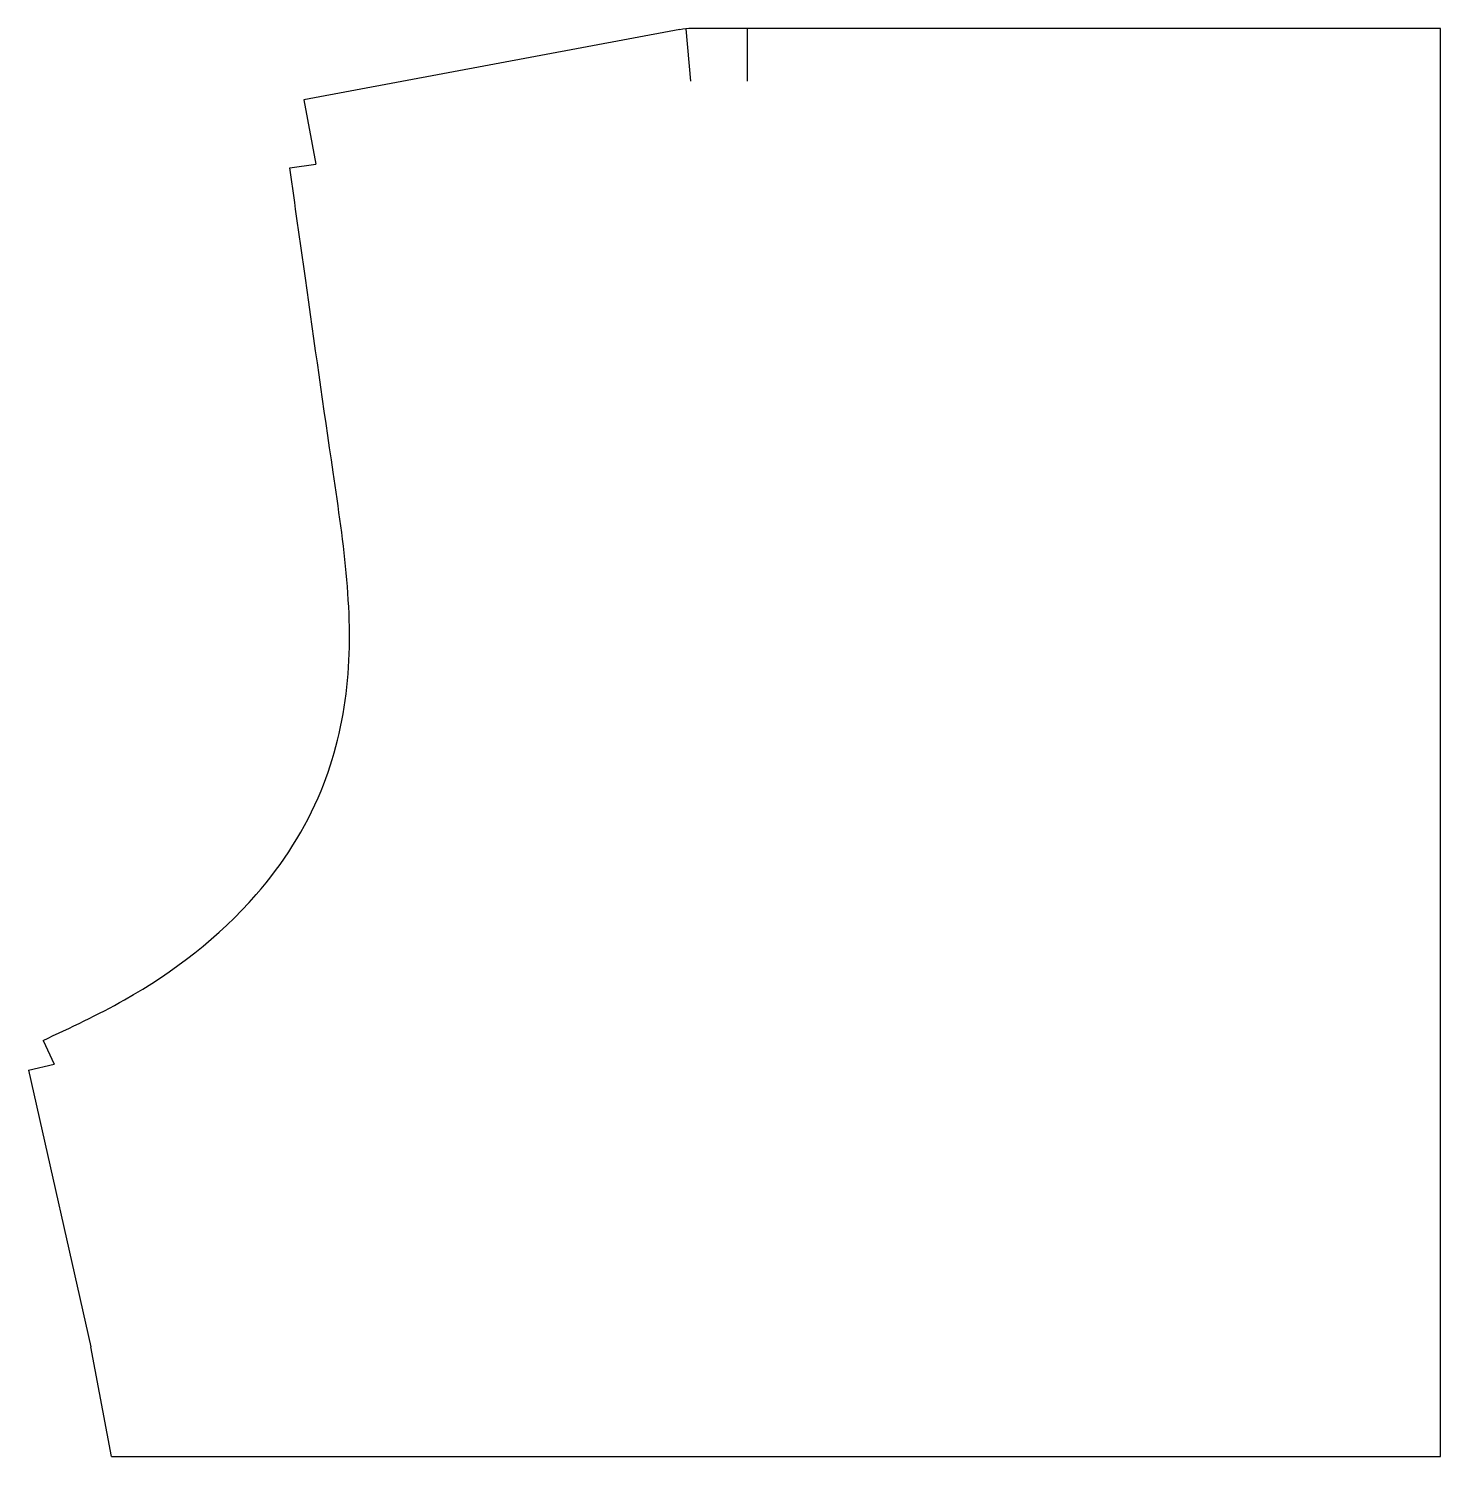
# Model space of a CAD drawing. Extents: x 86.6 to 100, y 21.2 to 34.8.
import ezdxf

# ---------------------------------------------------------------- set-up
doc = ezdxf.new("R2010")
doc.units = 0
doc.header["$MEASUREMENT"] = 0
doc.layers.add('2A_L_SEAM_ALLOWANCE_3', color=5, linetype='Continuous')

msp = doc.modelspace()

# ---------------------------------------------------------------- linework, layer by layer
at = {"layer": '2A_L_SEAM_ALLOWANCE_3', "color": 5, "linetype": 'Continuous', "lineweight": 25}
for p, q in [((92.821, 34.789), (92.867, 34.291)), ((100, 34.791), (92.879, 34.791)), ((93.406, 34.791), (93.406, 34.291)), ((100, 34.166), (100, 34.791)), ((92.764, 34.781), (89.187, 34.114)), ((89.187, 34.114), (89.301, 33.5)), ((100, 21.202), (100, 34.166)), ((89.054, 33.465), (89.301, 33.5)), ((86.706, 25.161), (86.812, 24.935)), ((86.569, 24.88), (86.812, 24.935)), ((86.569, 24.88), (87.161, 22.247)), ((87.357, 21.202), (87.161, 22.247)), ((87.357, 21.202), (100, 21.202))]:
    msp.add_line(p, q, dxfattribs=at)
msp.add_arc((92.879, 34.166), 0.625, 90, 100.5515, dxfattribs=at)
msp.add_spline([(86.706, 25.161), (87.481, 25.548), (88.734, 26.55), (89.351, 27.536), (89.597, 28.522), (89.466, 30.57), (89.202, 32.417), (89.054, 33.465)], degree=3, dxfattribs=at)

doc.saveas('drawing.dxf')
